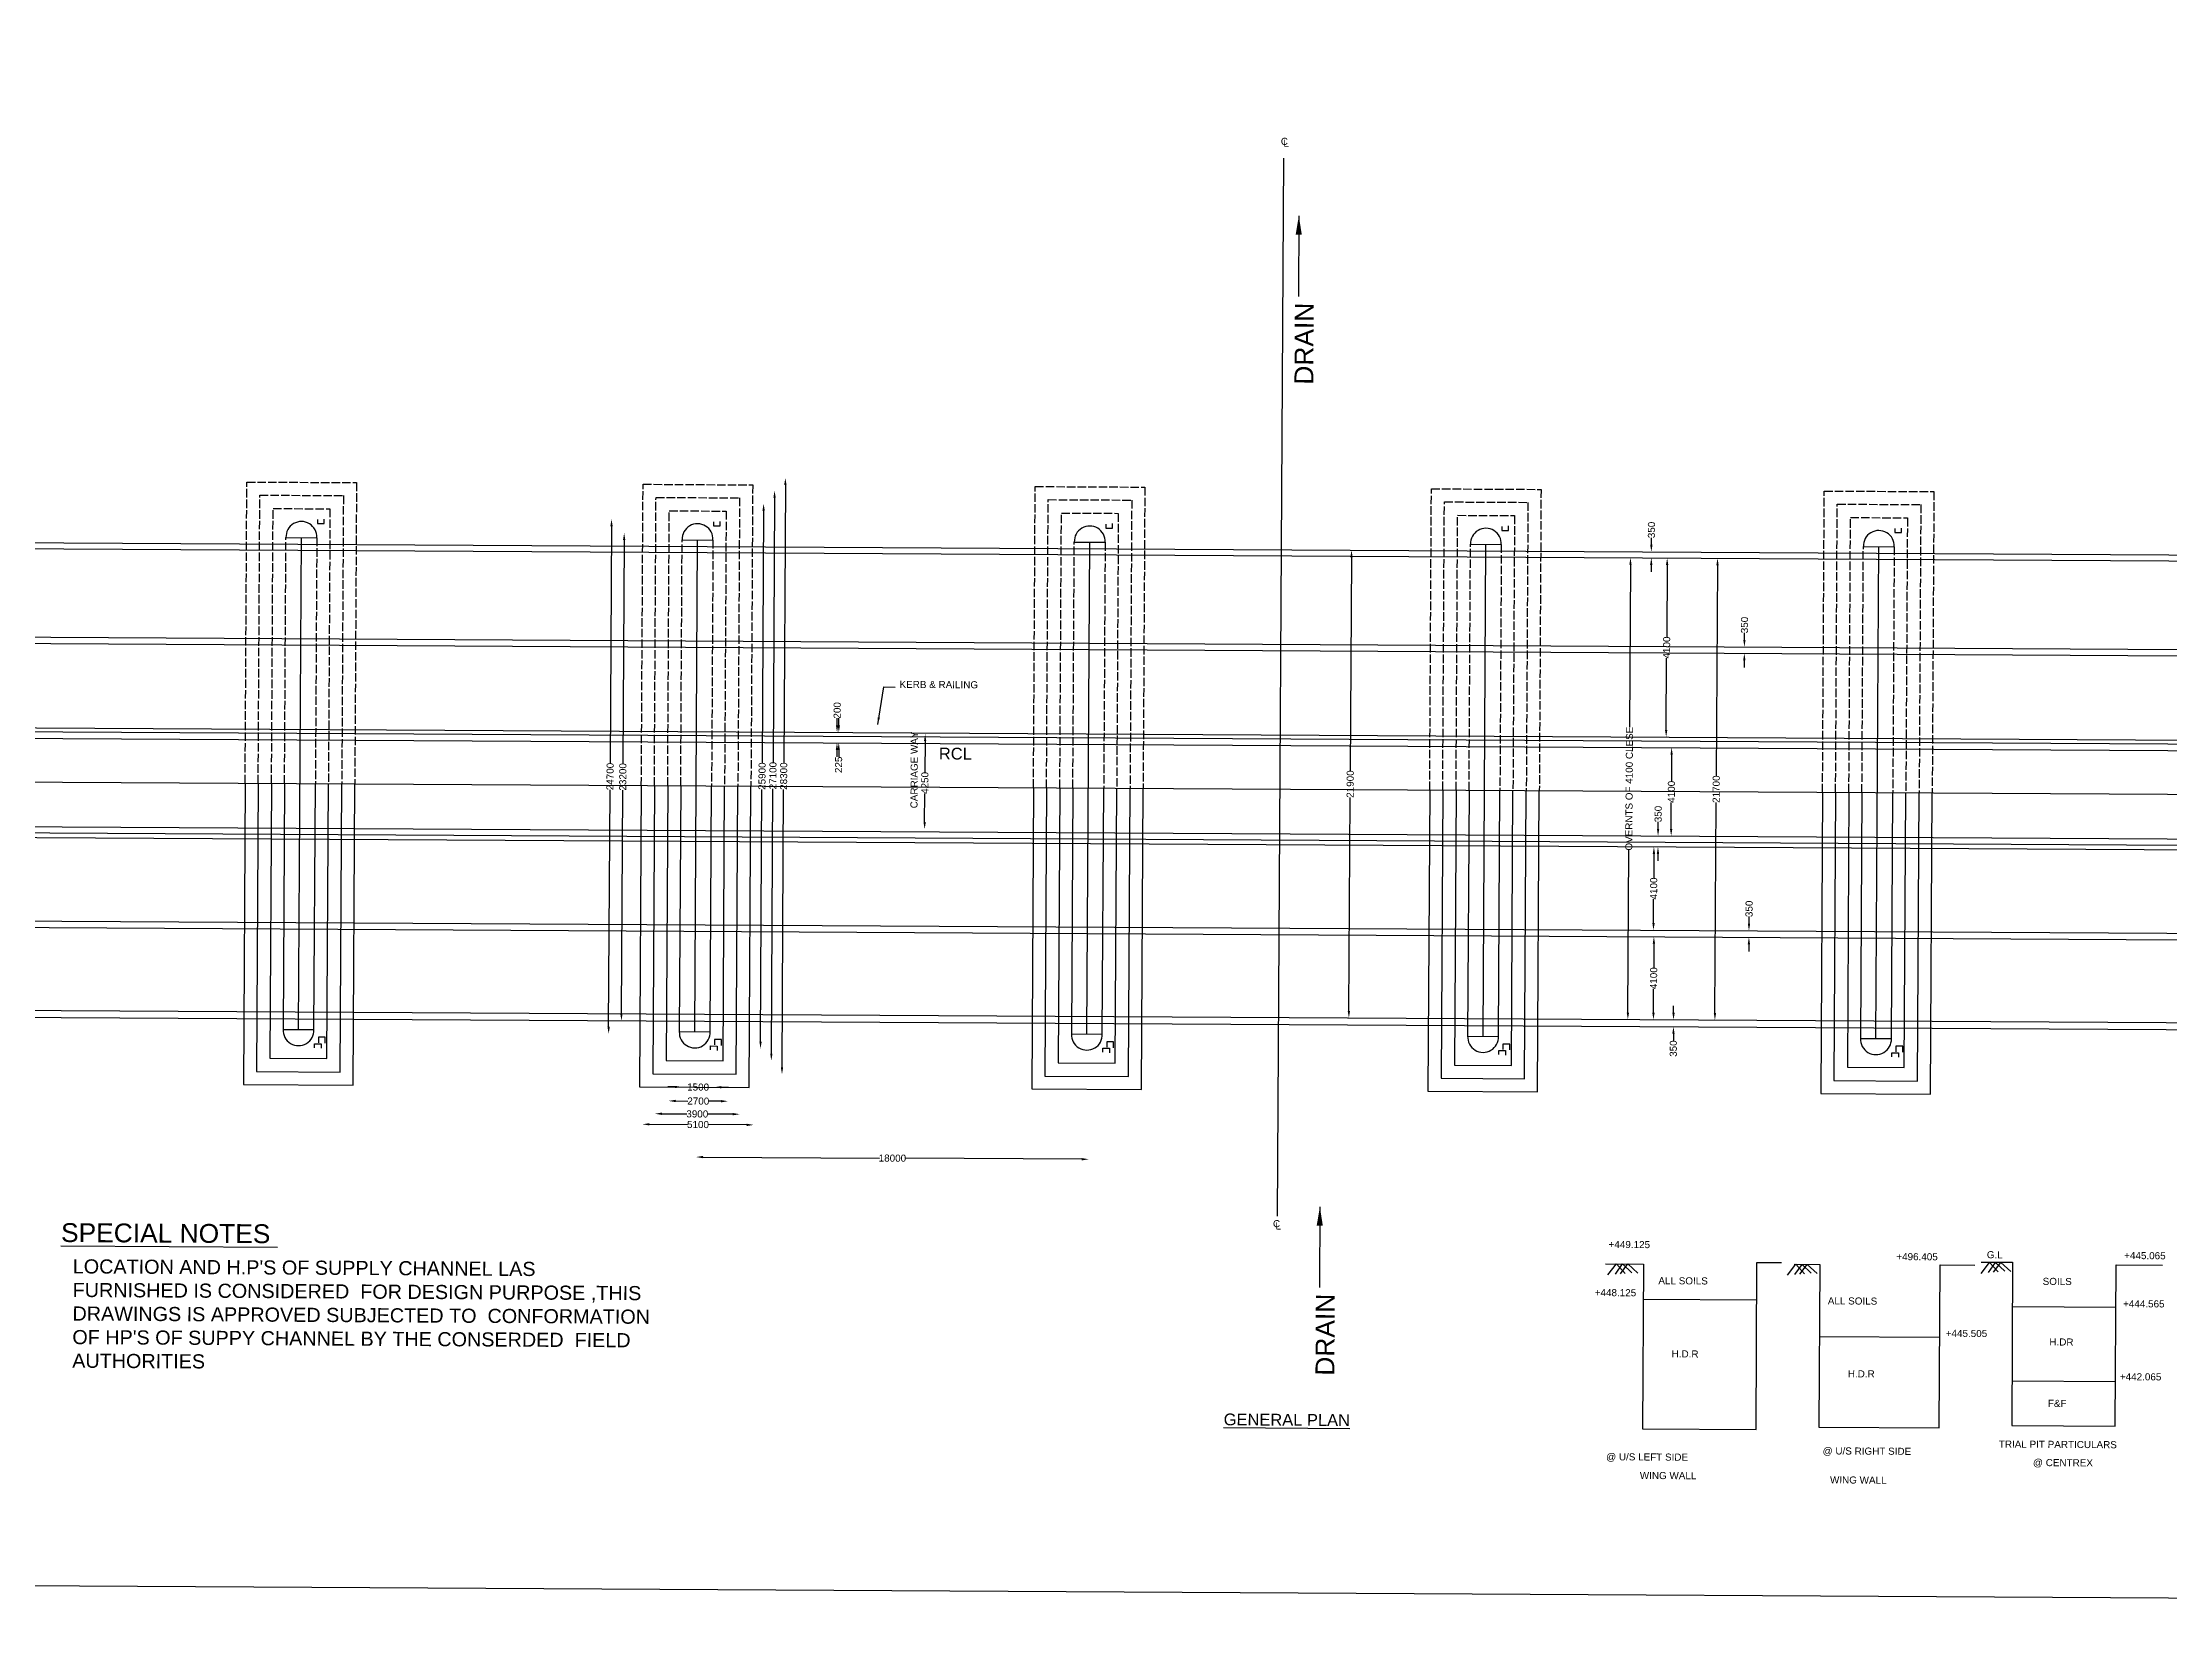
# Model space of a CAD drawing. Header units: millimetres. Extents: x 2223141 to 3632083, y 4645294 to 5984828.
# Drawn here: x 2572992 to 3025022, y 4645294 to 4979389 of the extents above; entities that cross this region are included whole.
import ezdxf

# ---------------------------------------------------------------- set-up
doc = ezdxf.new("R2010")
doc.units = ezdxf.units.MM
doc.header["$MEASUREMENT"] = 0
doc.linetypes.add('ACAD_ISO02W100', pattern=[15, 12, -3])
for name, color, linetype in [('DIMENSIONS', 7, 'Continuous'), ('DRAWING', 2, 'Continuous'), ('TEXT', 7, 'Continuous')]:
    doc.layers.add(name, color=color, linetype=linetype)
doc.styles.get("Standard").update_dxf_attribs({"font": 'arial.ttf', "height": 1500})
doc.dimstyles.get("Standard").update_dxf_attribs({"dimtxt": 1500, "dimasz": 1500, "dimexe": 0.18, "dimexo": 0.0625, "dimgap": 0.09, "dimtad": 0, "dimdec": 0, "dimzin": 0, "dimdsep": 46, "dimtxsty": 'Standard', "dimcen": 0.09, "dimse1": 1, "dimse2": 1, "dimadec": 0, "dimazin": 0, "dimtfac": 1, "dimtdec": 0, "dimtofl": 0, "dimtmove": 0, "dimatfit": 3, "dimfxl": 1, "dimtolj": 1, "dimtzin": 0, "dimarcsym": 0})

# ---------------------------------------------------------------- blocks, each defined once
blk = doc.blocks.new('*D126')
at = {"layer": 'Defpoints', "color": 0}
for p in [(2919610, 4770218), (2919610, 4770218), (2919619, 4771677)]:
    blk.add_point(p, dxfattribs=at)
at = {"layer": 'DIMENSIONS', "color": 0, "lineweight": -2}
for p, q in [((2919627, 4773177), (2919636, 4774677)), ((2919602, 4768718), (2919593, 4767218))]:
    blk.add_line(p, q, dxfattribs=at)
at = {"layer": 'DIMENSIONS', "color": 0}
for points in [[(2919352, 4768719), (2919852, 4768717), (2919610, 4770218)], [(2919377, 4773178), (2919877, 4773175), (2919619, 4771677)]]:
    blk.add_solid(points, dxfattribs=at)
at = {"layer": 'DIMENSIONS', "color": 0, "insert": (2919584, 4765564), "char_height": 1500, "attachment_point": 5, "rotation": 89.67256}
blk.add_mtext('\\A1;350', dxfattribs=at)
blk = doc.blocks.new('*D127')
at = {"layer": 'Defpoints', "color": 0}
for p in [(2915452, 4789341), (2915452, 4789341), (2919619, 4771677)]:
    blk.add_point(p, dxfattribs=at)
at = {"layer": 'DIMENSIONS', "color": 0, "lineweight": -2}
for p, q in [((2915444, 4787841), (2915415, 4782788)), ((2915360, 4773201), (2915389, 4778254))]:
    blk.add_line(p, q, dxfattribs=at)
at = {"layer": 'DIMENSIONS', "color": 0}
for points in [[(2915194, 4787842), (2915694, 4787840), (2915452, 4789341)], [(2915110, 4773202), (2915610, 4773200), (2915352, 4771701)]]:
    blk.add_solid(points, dxfattribs=at)
at = {"layer": 'DIMENSIONS', "color": 0, "insert": (2915402, 4780521), "char_height": 1500, "attachment_point": 5, "rotation": 89.67256}
blk.add_mtext('\\A1;4100', dxfattribs=at)
blk = doc.blocks.new('*D128')
at = {"layer": 'Defpoints', "color": 0}
for p in [(2915461, 4808450), (2915461, 4808450), (2915360, 4790729)]:
    blk.add_point(p, dxfattribs=at)
at = {"layer": 'DIMENSIONS', "color": 0, "lineweight": -2}
for p, q in [((2915452, 4806950), (2915423, 4801857)), ((2915368, 4792229), (2915397, 4797322))]:
    blk.add_line(p, q, dxfattribs=at)
at = {"layer": 'DIMENSIONS', "color": 0}
for points in [[(2915202, 4806951), (2915702, 4806948), (2915461, 4808450)], [(2915118, 4792230), (2915618, 4792227), (2915360, 4790729)]]:
    blk.add_solid(points, dxfattribs=at)
at = {"layer": 'DIMENSIONS', "color": 0, "insert": (2915410, 4799589), "char_height": 1500, "attachment_point": 5, "rotation": 89.67256}
blk.add_mtext('\\A1;4100', dxfattribs=at)
blk = doc.blocks.new('*D129')
at = {"layer": 'Defpoints', "color": 0}
for p in [(2935647, 4789226), (2935655, 4790613), (2935655, 4790613)]:
    blk.add_point(p, dxfattribs=at)
at = {"layer": 'DIMENSIONS', "color": 0, "lineweight": -2}
for p, q in [((2935663, 4792113), (2935672, 4793613)), ((2935638, 4787726), (2935630, 4786226))]:
    blk.add_line(p, q, dxfattribs=at)
at = {"layer": 'DIMENSIONS', "color": 0}
for points in [[(2935413, 4792114), (2935913, 4792111), (2935655, 4790613)], [(2935388, 4787727), (2935888, 4787724), (2935647, 4789226)]]:
    blk.add_solid(points, dxfattribs=at)
at = {"layer": 'DIMENSIONS', "color": 0, "insert": (2935681, 4795267), "char_height": 1500, "attachment_point": 5, "rotation": 89.67256}
blk.add_mtext('\\A1;350', dxfattribs=at)
blk = doc.blocks.new('*D130')
at = {"layer": 'Defpoints', "color": 0}
for p in [(2918929, 4829538), (2919221, 4829536), (2919552, 4810746)]:
    blk.add_point(p, dxfattribs=at)
at = {"layer": 'DIMENSIONS', "color": 0, "lineweight": -2}
for p, q in [((2919213, 4828036), (2919180, 4822409)), ((2919122, 4812248), (2919154, 4817875))]:
    blk.add_line(p, q, dxfattribs=at)
at = {"layer": 'DIMENSIONS', "color": 0}
for points in [[(2918963, 4828037), (2919463, 4828035), (2919221, 4829536)], [(2918872, 4812249), (2919372, 4812247), (2919114, 4810748)]]:
    blk.add_solid(points, dxfattribs=at)
at = {"layer": 'DIMENSIONS', "color": 0, "insert": (2919167, 4820142), "char_height": 1500, "attachment_point": 5, "rotation": 89.67256}
blk.add_mtext('\\A1;4100', dxfattribs=at)
blk = doc.blocks.new('*D131')
at = {"layer": 'Defpoints', "color": 0}
for p in [(2916332, 4810764), (2917282, 4810759), (2917269, 4808439)]:
    blk.add_point(p, dxfattribs=at)
at = {"layer": 'DIMENSIONS', "color": 0, "lineweight": -2}
for p, q in [((2916341, 4812264), (2916350, 4813764)), ((2916311, 4806945), (2916302, 4805445))]:
    blk.add_line(p, q, dxfattribs=at)
at = {"layer": 'DIMENSIONS', "color": 0}
for points in [[(2916091, 4812265), (2916591, 4812262), (2916332, 4810764)], [(2916061, 4806946), (2916561, 4806944), (2916319, 4808445)]]:
    blk.add_solid(points, dxfattribs=at)
at = {"layer": 'DIMENSIONS', "color": 0, "insert": (2916359, 4815418), "char_height": 1500, "attachment_point": 5, "rotation": 89.67256}
blk.add_mtext('\\A1;350', dxfattribs=at)
blk = doc.blocks.new('*D132')
at = {"layer": 'Defpoints', "color": 0}
for p in [(2918271, 4869840), (2918271, 4869840), (2918862, 4831774)]:
    blk.add_point(p, dxfattribs=at)
at = {"layer": 'DIMENSIONS', "color": 0, "lineweight": -2}
for p, q in [((2918263, 4868340), (2918176, 4853077)), ((2918063, 4833279), (2918150, 4848542))]:
    blk.add_line(p, q, dxfattribs=at)
at = {"layer": 'DIMENSIONS', "color": 0}
for points in [[(2918013, 4868341), (2918513, 4868338), (2918271, 4869840)], [(2917813, 4833280), (2918313, 4833277), (2918054, 4831779)]]:
    blk.add_solid(points, dxfattribs=at)
at = {"layer": 'DIMENSIONS', "color": 0, "insert": (2918163, 4850809), "char_height": 1500, "attachment_point": 5, "rotation": 89.67256}
blk.add_mtext('\\A1;4100', dxfattribs=at)
blk = doc.blocks.new('*D133')
at = {"layer": 'Defpoints', "color": 0}
for p in [(2914899, 4869859), (2914907, 4871142), (2914907, 4871142)]:
    blk.add_point(p, dxfattribs=at)
at = {"layer": 'DIMENSIONS', "color": 0, "lineweight": -2}
for p, q in [((2914915, 4872642), (2914924, 4874142)), ((2914891, 4868359), (2914882, 4866859))]:
    blk.add_line(p, q, dxfattribs=at)
at = {"layer": 'DIMENSIONS', "color": 0}
for points in [[(2914641, 4868361), (2915141, 4868358), (2914899, 4869859)], [(2914665, 4872643), (2915165, 4872640), (2914907, 4871142)]]:
    blk.add_solid(points, dxfattribs=at)
at = {"layer": 'DIMENSIONS', "color": 0, "insert": (2914933, 4875796), "char_height": 1500, "attachment_point": 5, "rotation": 89.67256}
blk.add_mtext('\\A1;350', dxfattribs=at)
blk = doc.blocks.new('*D134')
at = {"layer": 'Defpoints', "color": 0}
for p in [(2934683, 4850934), (2934683, 4850934), (2934675, 4849582)]:
    blk.add_point(p, dxfattribs=at)
at = {"layer": 'DIMENSIONS', "color": 0, "lineweight": -2}
for p, q in [((2934691, 4852434), (2934700, 4853934)), ((2934666, 4848082), (2934658, 4846582))]:
    blk.add_line(p, q, dxfattribs=at)
at = {"layer": 'DIMENSIONS', "color": 0}
for points in [[(2934441, 4852435), (2934941, 4852433), (2934683, 4850934)], [(2934416, 4848083), (2934916, 4848081), (2934675, 4849582)]]:
    blk.add_solid(points, dxfattribs=at)
at = {"layer": 'DIMENSIONS', "color": 0, "insert": (2934709, 4855588), "char_height": 1500, "attachment_point": 5, "rotation": 89.67256}
blk.add_mtext('\\A1;350', dxfattribs=at)
blk = doc.blocks.new('*D135')
at = {"layer": 'Defpoints', "color": 0}
for p in [(2927824, 4869785), (2928416, 4771626), (2928527, 4771626)]:
    blk.add_point(p, dxfattribs=at)
at = {"layer": 'DIMENSIONS', "color": 0, "lineweight": -2}
for p, q in [((2928968, 4868279), (2928713, 4823535)), ((2928424, 4773126), (2928680, 4817870))]:
    blk.add_line(p, q, dxfattribs=at)
at = {"layer": 'DIMENSIONS', "color": 0}
for points in [[(2928718, 4868280), (2929218, 4868277), (2928977, 4869779)], [(2928174, 4773128), (2928674, 4773125), (2928416, 4771626)]]:
    blk.add_solid(points, dxfattribs=at)
at = {"layer": 'DIMENSIONS', "color": 0, "insert": (2928696, 4820703), "char_height": 1500, "attachment_point": 5, "rotation": 89.67256}
blk.add_mtext('\\A1;21700', dxfattribs=at)
blk = doc.blocks.new('*D136')
at = {"layer": 'Defpoints', "color": 0}
for p in [(2909627, 4869889), (2910478, 4869884), (2910542, 4771728)]:
    blk.add_point(p, dxfattribs=at)
at = {"layer": 'DIMENSIONS', "color": 0, "lineweight": -2}
for p, q in [((2910469, 4868384), (2910272, 4833861)), ((2909925, 4773232), (2910123, 4807755))]:
    blk.add_line(p, q, dxfattribs=at)
at = {"layer": 'DIMENSIONS', "color": 0}
for points in [[(2910219, 4868386), (2910719, 4868383), (2910478, 4869884)], [(2909675, 4773233), (2910175, 4773231), (2909917, 4771732)]]:
    blk.add_solid(points, dxfattribs=at)
at = {"layer": 'DIMENSIONS', "color": 0, "insert": (2910197, 4820808), "char_height": 1500, "attachment_point": 5, "rotation": 89.67256}
blk.add_mtext('\\A1;OVERNTS OF 4100 CLESE', dxfattribs=at)
blk = doc.blocks.new('*D137')
at = {"layer": 'Defpoints', "color": 0}
for p in [(2850710, 4871508), (2850623, 4772071), (2851467, 4772066)]:
    blk.add_point(p, dxfattribs=at)
at = {"layer": 'DIMENSIONS', "color": 0, "lineweight": -2}
for p, q in [((2851183, 4870006), (2850923, 4824621)), ((2850631, 4773571), (2850891, 4818956))]:
    blk.add_line(p, q, dxfattribs=at)
at = {"layer": 'DIMENSIONS', "color": 0}
for points in [[(2850933, 4870007), (2851433, 4870004), (2851191, 4871506)], [(2850381, 4773572), (2850881, 4773569), (2850623, 4772071)]]:
    blk.add_solid(points, dxfattribs=at)
at = {"layer": 'DIMENSIONS', "color": 0, "insert": (2850907, 4821788), "char_height": 1500, "attachment_point": 5, "rotation": 89.67256}
blk.add_mtext('\\A1;21900', dxfattribs=at)
blk = doc.blocks.new('*D138')
at = {"layer": 'Defpoints', "color": 0}
for p in [(2741848, 4832786), (2741848, 4832786), (2741835, 4830550)]:
    blk.add_point(p, dxfattribs=at)
at = {"layer": 'DIMENSIONS', "color": 0, "lineweight": -2}
for p, q in [((2741857, 4834286), (2741865, 4835786)), ((2741827, 4829050), (2741818, 4827550))]:
    blk.add_line(p, q, dxfattribs=at)
at = {"layer": 'DIMENSIONS', "color": 0}
for points in [[(2741607, 4834287), (2742107, 4834284), (2741848, 4832786)], [(2741577, 4829051), (2742077, 4829048), (2741835, 4830550)]]:
    blk.add_solid(points, dxfattribs=at)
at = {"layer": 'DIMENSIONS', "color": 0, "insert": (2741875, 4837453), "char_height": 1500, "attachment_point": 5, "rotation": 89.67256}
blk.add_mtext('\\A1;200', dxfattribs=at)
blk = doc.blocks.new('*D139')
at = {"layer": 'Defpoints', "color": 0}
for p in [(2742221, 4832784), (2742208, 4830548), (2742208, 4830548)]:
    blk.add_point(p, dxfattribs=at)
at = {"layer": 'DIMENSIONS', "color": 0, "lineweight": -2}
for p, q in [((2742229, 4834283), (2742238, 4835783)), ((2742199, 4829048), (2742191, 4827548))]:
    blk.add_line(p, q, dxfattribs=at)
at = {"layer": 'DIMENSIONS', "color": 0}
for points in [[(2741979, 4834285), (2742479, 4834282), (2742221, 4832784)], [(2741949, 4829049), (2742449, 4829046), (2742208, 4830548)]]:
    blk.add_solid(points, dxfattribs=at)
at = {"layer": 'DIMENSIONS', "color": 0, "insert": (2742181, 4825872), "char_height": 1500, "attachment_point": 5, "rotation": 89.67256}
blk.add_mtext('\\A1;225', dxfattribs=at)
blk = doc.blocks.new('*D140')
at = {"layer": 'Defpoints', "color": 0}
for p in [(2708876, 4757400), (2715764, 4757361), (2715764, 4757361)]:
    blk.add_point(p, dxfattribs=at)
at = {"layer": 'DIMENSIONS', "color": 0, "lineweight": -2}
for p, q in [((2707376, 4757409), (2705876, 4757418)), ((2717264, 4757352), (2718764, 4757344))]:
    blk.add_line(p, q, dxfattribs=at)
at = {"layer": 'DIMENSIONS', "color": 0}
for points in [[(2707377, 4757659), (2707374, 4757159), (2708876, 4757400)], [(2717266, 4757602), (2717263, 4757103), (2715764, 4757361)]]:
    blk.add_solid(points, dxfattribs=at)
at = {"layer": 'DIMENSIONS', "color": 0, "insert": (2712320, 4757381), "char_height": 1500, "attachment_point": 5, "rotation": 359.67256}
blk.add_mtext('\\A1;1500', dxfattribs=at)
blk = doc.blocks.new('*D141')
at = {"layer": 'Defpoints', "color": 0}
for p in [(2706058, 4754444), (2706058, 4754444), (2718659, 4754260)]:
    blk.add_point(p, dxfattribs=at)
at = {"layer": 'DIMENSIONS', "color": 0, "lineweight": -2}
for p, q in [((2707558, 4754435), (2710109, 4754421)), ((2717160, 4754380), (2714609, 4754395))]:
    blk.add_line(p, q, dxfattribs=at)
at = {"layer": 'DIMENSIONS', "color": 0}
for points in [[(2707560, 4754685), (2707557, 4754185), (2706058, 4754444)], [(2717161, 4754630), (2717158, 4754130), (2718660, 4754372)]]:
    blk.add_solid(points, dxfattribs=at)
at = {"layer": 'DIMENSIONS', "color": 0, "insert": (2712359, 4754408), "char_height": 1500, "attachment_point": 5, "rotation": 359.67256}
blk.add_mtext('\\A1;2700', dxfattribs=at)
blk = doc.blocks.new('*D142')
at = {"layer": 'Defpoints', "color": 0}
for p in [(2703130, 4751719), (2703130, 4751719), (2721164, 4751672)]:
    blk.add_point(p, dxfattribs=at)
at = {"layer": 'DIMENSIONS', "color": 0, "lineweight": -2}
for p, q in [((2704630, 4751711), (2709911, 4751680)), ((2719664, 4751625), (2714384, 4751655))]:
    blk.add_line(p, q, dxfattribs=at)
at = {"layer": 'DIMENSIONS', "color": 0}
for points in [[(2704632, 4751961), (2704629, 4751461), (2703130, 4751719)], [(2719666, 4751875), (2719663, 4751375), (2721164, 4751616)]]:
    blk.add_solid(points, dxfattribs=at)
at = {"layer": 'DIMENSIONS', "color": 0, "insert": (2712147, 4751668), "char_height": 1500, "attachment_point": 5, "rotation": 359.67256}
blk.add_mtext('\\A1;3900', dxfattribs=at)
blk = doc.blocks.new('*D143')
at = {"layer": 'Defpoints', "color": 0}
for p in [(2700480, 4749477), (2700480, 4749477), (2724115, 4749398)]:
    blk.add_point(p, dxfattribs=at)
at = {"layer": 'DIMENSIONS', "color": 0, "lineweight": -2}
for p, q in [((2701980, 4749469), (2710060, 4749423)), ((2722614, 4749351), (2714534, 4749397))]:
    blk.add_line(p, q, dxfattribs=at)
at = {"layer": 'DIMENSIONS', "color": 0}
for points in [[(2701982, 4749719), (2701979, 4749219), (2700480, 4749477)], [(2722616, 4749601), (2722613, 4749101), (2724114, 4749342)]]:
    blk.add_solid(points, dxfattribs=at)
at = {"layer": 'DIMENSIONS', "color": 0, "insert": (2712297, 4749410), "char_height": 1500, "attachment_point": 5, "rotation": 359.67256}
blk.add_mtext('\\A1;5100', dxfattribs=at)
blk = doc.blocks.new('*D144')
at = {"layer": 'Defpoints', "color": 0}
for p in [(2711864, 4742139), (2795358, 4742151), (2795358, 4742040)]:
    blk.add_point(p, dxfattribs=at)
at = {"layer": 'DIMENSIONS', "color": 0, "lineweight": -2}
for p, q in [((2713366, 4742508), (2750862, 4742294)), ((2793858, 4742048), (2756361, 4742262))]:
    blk.add_line(p, q, dxfattribs=at)
at = {"layer": 'DIMENSIONS', "color": 0}
for points in [[(2713367, 4742758), (2713364, 4742258), (2711866, 4742517)], [(2793859, 4742298), (2793856, 4741798), (2795358, 4742040)]]:
    blk.add_solid(points, dxfattribs=at)
at = {"layer": 'DIMENSIONS', "color": 0, "insert": (2753612, 4742278), "char_height": 1500, "attachment_point": 5, "rotation": 359.67256}
blk.add_mtext('\\A1;18000', dxfattribs=at)
blk = doc.blocks.new('*D145')
at = {"layer": 'Defpoints', "color": 0}
for p in [(2730868, 4886855), (2731011, 4886854), (2732010, 4760082)]:
    blk.add_point(p, dxfattribs=at)
at = {"layer": 'DIMENSIONS', "color": 0, "lineweight": -2}
for p, q in [((2730859, 4885355), (2730522, 4826307)), ((2730152, 4761593), (2730489, 4820641))]:
    blk.add_line(p, q, dxfattribs=at)
at = {"layer": 'DIMENSIONS', "color": 0}
for points in [[(2730609, 4885357), (2731109, 4885354), (2730868, 4886855)], [(2729902, 4761594), (2730402, 4761591), (2730143, 4760093)]]:
    blk.add_solid(points, dxfattribs=at)
at = {"layer": 'DIMENSIONS', "color": 0, "insert": (2730505, 4823474), "char_height": 1500, "attachment_point": 5, "rotation": 89.67256}
blk.add_mtext('\\A1;28300', dxfattribs=at)
blk = doc.blocks.new('*D146')
at = {"layer": 'Defpoints', "color": 0}
for p in [(2728128, 4884150), (2727879, 4763010), (2728849, 4763004)]:
    blk.add_point(p, dxfattribs=at)
at = {"layer": 'DIMENSIONS', "color": 0, "lineweight": -2}
for p, q in [((2728563, 4882647), (2728242, 4826411)), ((2727888, 4764510), (2728209, 4820746))]:
    blk.add_line(p, q, dxfattribs=at)
at = {"layer": 'DIMENSIONS', "color": 0}
for points in [[(2728313, 4882648), (2728813, 4882646), (2728572, 4884147)], [(2727638, 4764511), (2728138, 4764509), (2727879, 4763010)]]:
    blk.add_solid(points, dxfattribs=at)
at = {"layer": 'DIMENSIONS', "color": 0, "insert": (2728225, 4823579), "char_height": 1500, "attachment_point": 5, "rotation": 89.67256}
blk.add_mtext('\\A1;27100', dxfattribs=at)
blk = doc.blocks.new('*D147')
at = {"layer": 'Defpoints', "color": 0}
for p in [(2725353, 4881389), (2725579, 4765554), (2726467, 4765549)]:
    blk.add_point(p, dxfattribs=at)
at = {"layer": 'DIMENSIONS', "color": 0, "lineweight": -2}
for p, q in [((2726232, 4879883), (2725926, 4826301)), ((2725587, 4767054), (2725894, 4820636))]:
    blk.add_line(p, q, dxfattribs=at)
at = {"layer": 'DIMENSIONS', "color": 0}
for points in [[(2725982, 4879885), (2726482, 4879882), (2726241, 4881383)], [(2725337, 4767055), (2725837, 4767053), (2725579, 4765554)]]:
    blk.add_solid(points, dxfattribs=at)
at = {"layer": 'DIMENSIONS', "color": 0, "insert": (2725910, 4823469), "char_height": 1500, "attachment_point": 5, "rotation": 89.67256}
blk.add_mtext('\\A1;25900', dxfattribs=at)
blk = doc.blocks.new('*D148')
at = {"layer": 'Defpoints', "color": 0}
for p in [(2695147, 4875156), (2696018, 4771496), (2696705, 4771492)]:
    blk.add_point(p, dxfattribs=at)
at = {"layer": 'DIMENSIONS', "color": 0, "lineweight": -2}
for p, q in [((2696602, 4873648), (2696330, 4826155)), ((2696026, 4772996), (2696298, 4820489))]:
    blk.add_line(p, q, dxfattribs=at)
at = {"layer": 'DIMENSIONS', "color": 0}
for points in [[(2696352, 4873650), (2696852, 4873647), (2696610, 4875148)], [(2695776, 4772997), (2696276, 4772994), (2696018, 4771496)]]:
    blk.add_solid(points, dxfattribs=at)
at = {"layer": 'DIMENSIONS', "color": 0, "insert": (2696314, 4823322), "char_height": 1500, "attachment_point": 5, "rotation": 89.67256}
blk.add_mtext('\\A1;23200', dxfattribs=at)
blk = doc.blocks.new('*D149')
at = {"layer": 'Defpoints', "color": 0}
for p in [(2692424, 4878085), (2693296, 4768703), (2693424, 4768702)]:
    blk.add_point(p, dxfattribs=at)
at = {"layer": 'DIMENSIONS', "color": 0, "lineweight": -2}
for p, q in [((2693913, 4876576), (2693625, 4826222)), ((2693305, 4770203), (2693593, 4820557))]:
    blk.add_line(p, q, dxfattribs=at)
at = {"layer": 'DIMENSIONS', "color": 0}
for points in [[(2693663, 4876577), (2694163, 4876575), (2693921, 4878076)], [(2693055, 4770205), (2693555, 4770202), (2693296, 4768703)]]:
    blk.add_solid(points, dxfattribs=at)
at = {"layer": 'DIMENSIONS', "color": 0, "insert": (2693609, 4823390), "char_height": 1500, "attachment_point": 5, "rotation": 89.67256}
blk.add_mtext('\\A1;24700', dxfattribs=at)
blk = doc.blocks.new('*D165')
at = {"layer": 'Defpoints', "color": 0}
for p in [(2752881, 4832453), (2752766, 4812249), (2760459, 4812206)]:
    blk.add_point(p, dxfattribs=at)
at = {"layer": 'DIMENSIONS', "color": 0, "lineweight": -2}
for p, q in [((2760566, 4830909), (2760528, 4824292)), ((2760468, 4813706), (2760502, 4819757))]:
    blk.add_line(p, q, dxfattribs=at)
at = {"layer": 'DIMENSIONS', "color": 0}
for points in [[(2760316, 4830911), (2760816, 4830908), (2760575, 4832409)], [(2760218, 4813707), (2760718, 4813704), (2760459, 4812206)]]:
    blk.add_solid(points, dxfattribs=at)
at = {"layer": 'DIMENSIONS', "color": 0, "insert": (2760515, 4822025), "char_height": 1500, "attachment_point": 5, "rotation": 89.67256}
blk.add_mtext('\\A1;4250', dxfattribs=at)

msp = doc.modelspace()

# ---------------------------------------------------------------- linework, layer by layer
at = {"layer": 'DRAWING', "color": 0}
msp.add_lwpolyline([(3629097, 4645293.9), (2223141.2, 4653328.8), (2226127.6, 5175893), (3632083.4, 5167858.1)], close=True, dxfattribs=at)
msp.add_lwpolyline([(3629097, 4645293.9), (2223141.2, 4653328.8), (2226127.6, 5175893), (3632083.4, 5167858.1)], close=True, dxfattribs=at)
for points in [[(2836702, 4954843.7), (2835416.6, 4729927.9)], [(2631414.4, 4877997), (2631409.6, 4877149.3), (2632831.8, 4877141.2), (2632837.2, 4878101.9)], [(2715612.1, 4877515.8), (2715607.3, 4876668.1), (2717029.5, 4876660), (2717035, 4877620.7)], [(2378659.2, 4872923.7), (3298287.2, 4867668.1)], [(2378666.5, 4874206.2), (3298294.5, 4868950.6)], [(2624722.2, 4874177.4), (2631279.5, 4874140)], [(2627403.5, 4769625.7), (2628000.9, 4874158.7)], [(2708919.9, 4873696.3), (2715477.2, 4873658.8)], [(2711601.2, 4769144.5), (2712198.6, 4873677.5)], [(2792263.7, 4873219.9), (2798821, 4873182.5)], [(2794945, 4768668.2), (2795542.4, 4873201.2)], [(2798955.9, 4877039.5), (2798951.1, 4876191.8), (2800373.3, 4876183.7), (2800378.8, 4877144.4)], [(2883160.4, 4876558.3), (2883155.5, 4875710.6), (2884577.7, 4875702.5), (2884583.2, 4876663.2)], [(2966657.5, 4876081.1), (2966652.6, 4875233.4), (2968074.8, 4875225.3), (2968080.3, 4876186)], [(2876468.1, 4872738.7), (2883025.5, 4872701.3)], [(2879149.4, 4768187), (2879746.8, 4872720)], [(2959965.3, 4872261.5), (2966522.6, 4872224.1)], [(2962646.5, 4767709.8), (2963243.9, 4872242.8)], [(2378544, 4852760.3), (3298171.9, 4847504.6)], [(2378551.7, 4854112.2), (3298179.6, 4848856.6)], [(2378428.9, 4832626.6), (3298056.9, 4827371)], [(2378437, 4834042.2), (3298065, 4828786.6)], [(2378375.7, 4823317.1), (3298003.7, 4818061.5)], [(2378314.1, 4812528.6), (3297942, 4807273)], [(2378321.5, 4813838.6), (3297949.5, 4808583)], [(2378199.1, 4792411.3), (3297827, 4787155.7)], [(2378207, 4793798.4), (3297835, 4788542.8)], [(2378098.3, 4774771.3), (3297726.2, 4769515.7)], [(2378089.9, 4773312.8), (3297717.9, 4768057.2)], [(2905138.7, 4719821), (2913216.4, 4719774.8), (2913016.3, 4684770.8), (2937151.3, 4684632.8), (2937354, 4720096.1), (2942592.6, 4720066.1)], [(2945243.1, 4719734.1), (2950687.2, 4719703), (2950489.6, 4685127.5), (2976071.5, 4684981.3), (2976269.2, 4719575.1), (2983623.7, 4719533)], [(2985006.6, 4720174.3), (2991690.7, 4720136.1), (2991492.4, 4685438.7), (3013515, 4685312.8), (3013710.8, 4719569.5), (3023523.2, 4719513.4)], [(2937308.3, 4712102.2), (2913173.3, 4712240.1), (2913173.3, 4712240.1)], [(2991637, 4710724.9), (3013659.5, 4710599)], [(2976180.9, 4704139.6), (2950599.1, 4704285.8)], [(2991546.6, 4694917.7), (3013569.2, 4694791.8)]]:
    msp.add_lwpolyline(points, dxfattribs=at)
at = {"layer": 'DRAWING', "color": 0, "linetype": 'ACAD_ISO02W100', "ltscale": 150}
for points in [[(2616051.7, 4821958.8), (2616417.6, 4885984.5), (2639718.5, 4885851.4), (2639352.6, 4821825.6)], [(2618823, 4821942.9), (2619173, 4883197.4), (2636931.4, 4883095.9), (2636581.3, 4821841.4)], [(2700249.5, 4821477.6), (2700615.4, 4885503.3), (2723916.2, 4885370.2), (2723550.3, 4821344.4)], [(2703020.7, 4821461.7), (2703370.8, 4882716.2), (2721129.1, 4882614.8), (2720779, 4821360.3)], [(2783593.3, 4821001.3), (2783959.2, 4885027), (2807260, 4884893.9), (2806894.1, 4820868.1)], [(2786364.5, 4820985.4), (2786714.6, 4882239.9), (2804472.9, 4882138.5), (2804122.9, 4820883.9)], [(2867797.7, 4820520.1), (2868163.6, 4884545.8), (2891464.4, 4884412.6), (2891098.5, 4820386.9)], [(2951294.8, 4820042.9), (2951660.7, 4884068.6), (2974961.5, 4883935.5), (2974595.6, 4819909.7)], [(2621655.7, 4821926.7), (2621989.6, 4880348.5), (2634082.5, 4880279.4), (2633748.6, 4821857.6)], [(2705853.4, 4821445.6), (2706187.3, 4879867.3), (2718280.2, 4879798.2), (2717946.3, 4821376.4)], [(2789197.2, 4820969.2), (2789531.1, 4879391), (2801624, 4879321.9), (2801290.1, 4820900.1)], [(2870568.9, 4820504.2), (2870919, 4881758.7), (2888677.3, 4881657.2), (2888327.3, 4820402.7)], [(2873401.6, 4820488), (2873735.5, 4878909.8), (2885828.4, 4878840.7), (2885494.6, 4820418.9)], [(2954066.1, 4820027), (2954416.1, 4881281.5), (2972174.5, 4881180.1), (2971824.4, 4819925.5)], [(2956898.8, 4820010.8), (2957232.6, 4878432.6), (2969325.6, 4878363.5), (2968991.7, 4819941.7)], [(2624423.5, 4821910.9), (2624722.2, 4874177.4)], [(2631279.5, 4874140), (2630980.8, 4821873.4)], [(2708621.2, 4821429.7), (2708919.9, 4873696.3)], [(2715477.2, 4873658.8), (2715178.5, 4821392.3)], [(2791965, 4820953.4), (2792263.7, 4873219.9)], [(2798821, 4873182.5), (2798522.3, 4820916)], [(2876169.4, 4820472.2), (2876468.1, 4872738.7)], [(2883025.5, 4872701.3), (2882726.8, 4820434.7)], [(2959666.6, 4819995), (2959965.3, 4872261.5)], [(2966522.6, 4872224.1), (2966223.9, 4819957.6)]]:
    msp.add_lwpolyline(points, dxfattribs=at)
at = {"layer": 'DRAWING', "color": 0}
for points in [[(2447712.9, 4834466.6), (3228516.3, 4830004.4, 1)], [(2231649.3, 4725221.3), (2344993.7, 4724573.5, 0.26328702), (2405820.9, 4768258.5), (2405848.9, 4773154.1, -0.19202337), (2447278.3, 4811125.5), (3231201.9, 4806645.4, -0.18473139), (3269063.9, 4768220.9), (3268950.4, 4764098, 0.27898802), (3338715.4, 4719732), (3471604.5, 4718965.4), (3471281.7, 4662478.2)]]:
    msp.add_lwpolyline(points, format="xyb", dxfattribs=at)
at = {"layer": 'DRAWING', "color": 0, "linetype": 'ByBlock', "ltscale": 150}
for points in [[(2616051.7, 4821958.8), (2615685.8, 4757933), (2638986.7, 4757799.8), (2639352.6, 4821825.6)], [(2618823, 4821942.9), (2618472.9, 4760688.4), (2636231.3, 4760586.9), (2636581.3, 4821841.4)], [(2621655.7, 4821926.7), (2621321.8, 4763504.9), (2633414.7, 4763435.8), (2633748.6, 4821857.6)], [(2624423.5, 4821910.9), (2624124.8, 4769644.4)], [(2630682.1, 4769606.9), (2630980.8, 4821873.4)], [(2700249.5, 4821477.6), (2699883.6, 4757451.8), (2723184.4, 4757318.7), (2723550.3, 4821344.4)], [(2703020.7, 4821461.7), (2702670.6, 4760207.2), (2720429, 4760105.7), (2720779, 4821360.3)], [(2705853.4, 4821445.6), (2705519.5, 4763023.8), (2717612.5, 4762954.6), (2717946.3, 4821376.4)], [(2708621.2, 4821429.7), (2708322.5, 4769163.2)], [(2714879.8, 4769125.7), (2715178.5, 4821392.3)], [(2783593.3, 4821001.3), (2783227.4, 4756975.5), (2806528.2, 4756842.4), (2806894.1, 4820868.1)], [(2786364.5, 4820985.4), (2786014.4, 4759730.9), (2803772.8, 4759629.4), (2804122.9, 4820883.9)], [(2789197.2, 4820969.2), (2788863.3, 4762547.5), (2800956.3, 4762478.3), (2801290.1, 4820900.1)], [(2791965, 4820953.4), (2791666.3, 4768686.9)], [(2798223.6, 4768649.4), (2798522.3, 4820916)], [(2867797.7, 4820520.1), (2867431.8, 4756494.3), (2890732.6, 4756361.1), (2891098.5, 4820386.9)], [(2870568.9, 4820504.2), (2870218.9, 4759249.7), (2887977.2, 4759148.2), (2888327.3, 4820402.7)], [(2873401.6, 4820488), (2873067.8, 4762066.2), (2885160.7, 4761997.1), (2885494.6, 4820418.9)], [(2876169.4, 4820472.2), (2875870.7, 4768205.7)], [(2882428.1, 4768168.2), (2882726.8, 4820434.7)], [(2951294.8, 4820042.9), (2950928.9, 4756017.1), (2974229.7, 4755884), (2974595.6, 4819909.7)], [(2954066.1, 4820027), (2953716, 4758772.5), (2971474.3, 4758671), (2971824.4, 4819925.5)], [(2956898.8, 4820010.8), (2956564.9, 4761589.1), (2968657.8, 4761519.9), (2968991.7, 4819941.7)], [(2959666.6, 4819995), (2959367.9, 4767728.5)], [(2965925.2, 4767691), (2966223.9, 4819957.6)]]:
    msp.add_lwpolyline(points, dxfattribs=at)
at = {"layer": 'DRAWING', "color": 0, "linetype": 'ByBlock'}
for points in [[(2624124.8, 4769644.4), (2630682.1, 4769606.9)], [(2708322.5, 4769163.2), (2714879.8, 4769125.7)], [(2630772.9, 4765748.6), (2630777.8, 4766596.3), (2632199.9, 4766588.2), (2632194.5, 4765627.5)], [(2633084.6, 4766708.6), (2633091.8, 4767959.7), (2631622.8, 4767968.1), (2631616.2, 4766820.5)], [(2714970.7, 4765267.4), (2714975.5, 4766115.1), (2716397.7, 4766107), (2716392.2, 4765146.3)], [(2717282.3, 4766227.4), (2717289.5, 4767478.5), (2715820.5, 4767486.9), (2715814, 4766339.3)], [(2791666.3, 4768686.9), (2798223.6, 4768649.4)], [(2798314.5, 4764791.1), (2798319.3, 4765638.8), (2799741.5, 4765630.7), (2799736, 4764670)], [(2800626.1, 4765751.1), (2800633.3, 4767002.2), (2799164.3, 4767010.6), (2799157.8, 4765863)], [(2875870.7, 4768205.7), (2882428.1, 4768168.2)], [(2882518.9, 4764309.9), (2882523.7, 4765157.6), (2883945.9, 4765149.5), (2883940.4, 4764188.8)], [(2884830.6, 4765269.9), (2884837.7, 4766520.9), (2883368.7, 4766529.3), (2883362.2, 4765381.8)], [(2959367.9, 4767728.5), (2965925.2, 4767691)], [(2966016, 4763832.7), (2966020.8, 4764680.4), (2967443, 4764672.3), (2967437.5, 4763711.6)], [(2968327.7, 4764792.7), (2968334.8, 4766043.8), (2966865.9, 4766052.2), (2966859.3, 4764904.6)]]:
    msp.add_lwpolyline(points, dxfattribs=at)
at = {"layer": 'DRAWING'}
for points in [[(2905692.8, 4717474.6), (2907476.9, 4719807.6), (2909316.7, 4717795.6)], [(2907283.4, 4717626.3), (2908804.9, 4719800), (2910766.1, 4717907.9)], [(2908370.4, 4717700.5), (2909891.5, 4719793.8), (2912013.4, 4717860.6)], [(2943816.9, 4717383.1), (2945601, 4719716.1), (2947440.7, 4717704.1)], [(2945407.4, 4717534.8), (2946929, 4719708.5), (2948890.1, 4717816.4)], [(2946494.4, 4717609), (2948015.5, 4719702.3), (2950137.4, 4717769.1)], [(2984969.7, 4717791.4), (2986753.8, 4720124.4), (2988593.5, 4718112.4)], [(2986560.2, 4717943.1), (2988081.8, 4720116.8), (2990042.9, 4718224.7)], [(2987647.2, 4718017.3), (2989168.3, 4720110.6), (2991290.2, 4718177.4)]]:
    msp.add_lwpolyline(points, dxfattribs=at)
at = {"layer": 'DRAWING', "color": 0}
for centre in [(2628001.7, 4874305.6), (2712199.4, 4873824.4), (2795543.2, 4873348.1), (2879747.6, 4872866.8), (2963244.8, 4872389.7)]:
    msp.add_arc(centre, 3282, 357.107961, 182.237164, dxfattribs=at)
at = {"layer": 'DRAWING', "color": 0, "linetype": 'ByBlock'}
for centre in [(2627402.6, 4769478.8), (2711600.3, 4768997.6), (2794944.1, 4768521.3), (2879148.6, 4768040.1), (2962645.7, 4767562.9)]:
    msp.add_arc(centre, 3282, 177.107961, 2.237164, dxfattribs=at)

# ---------------------------------------------------------------- texts
at = {"layer": 'DRAWING', "color": 0}
for s, height, rotation, p in [('DRAIN ', 4008.51, 89.672562, (2843055.8, 4906663.6)), ('%%USPECIAL NOTES ', 4008.514, 359.672562, (2576912.3, 4724456.7)), ('DRAIN ', 4008.51, 89.672562, (2847526.4, 4696034.2))]:
    msp.add_text(s, height=height, rotation=rotation, dxfattribs=at).set_placement(p)
at = {"layer": 'DRAWING', "color": 0, "insert": (2579429.3, 4720791.4), "char_height": 3006.3853, "width": 123279.57, "attachment_point": 1, "rotation": 359.672562}
msp.add_mtext("LOCATION AND H.P'S OF SUPPLY CHANNEL LAS FURNISHED IS CONSIDERED  FOR DESIGN PURPOSE ,THIS DRAWINGS IS APPROVED SUBJECTED TO  CONFORMATION OF HP'S OF SUPPY CHANNEL BY THE CONSERDED  FIELD AUTHORITIES ", dxfattribs=at)
at = {"layer": 'TEXT', "color": 0}
for s, height, rotation, p in [('C', 1503.2, 359.672562, (2836154, 4957643.4)), ('L', 1503.2, 359.672562, (2836705.1, 4957268.7)), ('KERB & RAILING', 1503.193, 359.672562, (2755126.5, 4842229.1)), ('CARRIAGE WAY', 1503.193, 89.672562, (2758941.4, 4816622.8)), ('RCL', 2505.32, 359.672562, (2763478.8, 4827024.3)), ('C', 1503.2, 359.672562, (2834483.8, 4727608.2)), ('L', 1503.2, 359.672562, (2835001.9, 4727115.8)), ('+449.125', 1503.19, 359.672562, (2905816.1, 4723196.6)), ('+496.405', 1503.19, 359.672562, (2966970.4, 4720609.2)), ('G.L', 1503.19, 359.672562, (2986206.2, 4721007.1)), ('+445.065', 1503.19, 359.672562, (3015391.3, 4720833.2)), ('ALL SOILS', 1503.19, 359.672562, (2916403.5, 4715486.6)), ('SOILS', 1503.19, 359.672562, (2998075.2, 4715346.1)), ('+448.125', 1503.19, 359.672562, (2902870.1, 4712963.8)), ('ALL SOILS', 1503.19, 359.672562, (2952410.9, 4711203.1)), ('+444.565', 1503.19, 359.672562, (3015163.3, 4710593.5)), ('+445.505', 1503.19, 359.672562, (2977468.4, 4704299)), ('H.D.R', 1503.19, 359.672562, (2919218.6, 4699939.6)), ('H.DR', 1503.19, 359.672562, (2999496.9, 4702470.4)), ('H.D.R', 1503.19, 359.672562, (2956660.6, 4695700.4)), ('+442.065', 1503.19, 359.672562, (3014481.6, 4695083.9)), ('%%UGENERAL PLAN', 2505.321, 359.672562, (2824012.5, 4685500)), ('F&F', 1503.19, 359.672562, (2999174.7, 4689421.4)), ('@ U/S LEFT SIDE', 1503.193, 359.672562, (2905296.4, 4678065.1)), ('@ U/S RIGHT SIDE', 1503.193, 359.672562, (2951309.2, 4679319.5)), ('TRIAL PIT PARTICULARS', 1503.193, 359.672562, (2988756.2, 4680764.6)), ('WING WALL', 1503.19, 359.672562, (2912456.2, 4674093.6)), ('WING WALL', 1503.19, 359.672562, (2952876.8, 4673150.9)), ('@ CENTREX', 1503.19, 359.672562, (2996008, 4676837.6))]:
    msp.add_text(s, height=height, rotation=rotation, dxfattribs=at).set_placement(p)

# ---------------------------------------------------------------- dimensions: what is measured, and where the dimension line sits
at = {"layer": 'DIMENSIONS', "color": 0}
for base, p1, p2, angle, text, picture, middle in [((2730867.6, 4886855.1), (2732010.5, 4760082.2), (2731011, 4886854.2), 89.672562, '28300', '*D145', (2730505.4, 4823474)), ((2727879.3, 4763010), (2728128, 4884149.5), (2728849.5, 4763004.5), 89.672562, '27100', '*D146', (2728225.4, 4823578.5)), ((2693296.3, 4768703.1), (2692423.6, 4878084.5), (2693423.8, 4768702.4), 89.672562, '24700', '*D149', (2693608.8, 4823389.5)), ((2725578.8, 4765554), (2725352.6, 4881388.5), (2726467, 4765548.9), 89.672562, '25900', '*D147', (2725909.8, 4823468.7)), ((2914906.8, 4871141.6), (2914899.5, 4869859.2), (2914906.8, 4871141.6), 89.672562, '350', '*D133', (2914933.4, 4875795.6)), ((2696017.8, 4771495.8), (2695147.2, 4875156.4), (2696705.4, 4771491.9), 89.672562, '23200', '*D148', (2696314, 4823322)), ((2850622.9, 4772070.9), (2850710.1, 4871508.5), (2851466.8, 4772066.1), 89.672562, '21900', '*D137', (2850907, 4821788.3)), ((2910477.6, 4869884.4), (2910541.9, 4771728.5), (2909627.5, 4869889.3), 89.672562, 'OVERNTS OF 4100 CLESE', '*D136', (2910197.1, 4820808.2)), ((2918271.5, 4869839.9), (2918861.7, 4831774), (2918271.5, 4869839.9), 89.672562, '4100', '*D132', (2918162.7, 4850809.3)), ((2928415.9, 4771626.3), (2927824.4, 4869785.3), (2928527.4, 4771625.7), 89.672562, '21700', '*D135', (2928696.4, 4820702.5)), ((2934682.6, 4850934), (2934674.8, 4849582), (2934682.6, 4850934), 89.672562, '350', '*D134', (2934709.2, 4855588)), ((2741848.1, 4832785.7), (2741835.4, 4830549.7), (2741848.1, 4832785.7), 89.672562, '200', '*D138', (2741874.8, 4837453)), ((2742208.1, 4830547.6), (2742220.8, 4832783.5), (2742208.1, 4830547.6), 89.672562, '225', '*D139', (2742181.3, 4825872.1)), ((2919221.1, 4829536), (2919552.1, 4810745.5), (2918928.9, 4829537.7), 89.672562, '4100', '*D130', (2919167.4, 4820142)), ((2916332.4, 4810763.9), (2917269, 4808439.5), (2917282.3, 4810758.5), 89.672562, '350', '*D131', (2916359, 4815417.9)), ((2915461, 4808449.8), (2915359.8, 4790728.6), (2915461, 4808449.8), 89.672562, '4100', '*D128', (2915410.4, 4799589.2)), ((2935654.6, 4790612.6), (2935646.7, 4789225.5), (2935654.6, 4790612.6), 89.672562, '350', '*D129', (2935681.2, 4795266.6)), ((2915452.4, 4789340.9), (2919618.8, 4771676.6), (2915452.4, 4789340.9), 89.672562, '4100', '*D127', (2915402, 4780521)), ((2919610.5, 4770218), (2919618.8, 4771676.6), (2919610.5, 4770218), 89.672562, '350', '*D126', (2919583.9, 4765564)), ((2715764.2, 4757361.1), (2708875.6, 4757400.4), (2715764.2, 4757361.1), 359.672562, '1500', '*D140', (2712319.9, 4757380.8)), ((2706058.4, 4754443.8), (2718658.9, 4754259.9), (2706058.4, 4754443.8), 359.672562, '2700', '*D141', (2712359, 4754407.8)), ((2703130.5, 4751719.2), (2721164.4, 4751672.1), (2703130.5, 4751719.2), 359.672562, '3900', '*D142', (2712147.3, 4751667.7)), ((2700480.1, 4749477.3), (2724114.5, 4749398.2), (2700480.1, 4749477.3), 359.672562, '5100', '*D143', (2712297.2, 4749409.8)), ((2795357.6, 4742039.6), (2711863.6, 4742139.4), (2795358.3, 4742151.5), 359.672562, '18000', '*D144', (2753611.7, 4742278.2))]:
    dim = msp.add_linear_dim(base=base, p1=p1, p2=p2, angle=angle, text=text, dimstyle='Standard', dxfattribs=at)
    dim.commit()
    dim.dimension.update_dxf_attribs({"geometry": picture, "text_midpoint": middle})
dim = msp.add_linear_dim(base=(2760459.2, 4812205.5), p1=(2752881.4, 4832453), p2=(2752765.9, 4812249.5), angle=89.672562, text='4250', dimstyle='Standard', dxfattribs=at)
dim.commit()
dim.dimension.update_dxf_attribs({"geometry": '*D165', "text_midpoint": (2760515.3, 4822024.6), "dimtype": 160})

# ---------------------------------------------------------------- leaders
msp.add_leader([(2750480.8, 4834449.8), (2751756.3, 4842447.1), (2754175.9, 4842393.7)], dimstyle='Standard', override={"dimgap": 0.09, "dimtad": 0}, dxfattribs=at)
at = {"layer": 'DRAWING', "color": 0}
for points in [[(2839989.2, 4942536.7), (2839891.4, 4925425.1)], [(2844459.8, 4731907.3), (2844362, 4714795.7)]]:
    msp.add_leader(points, dimstyle='Standard', override={"dimasz": 4000, "dimgap": 0.09, "dimtad": 0}, dxfattribs=at)

doc.saveas('drawing.dxf')
